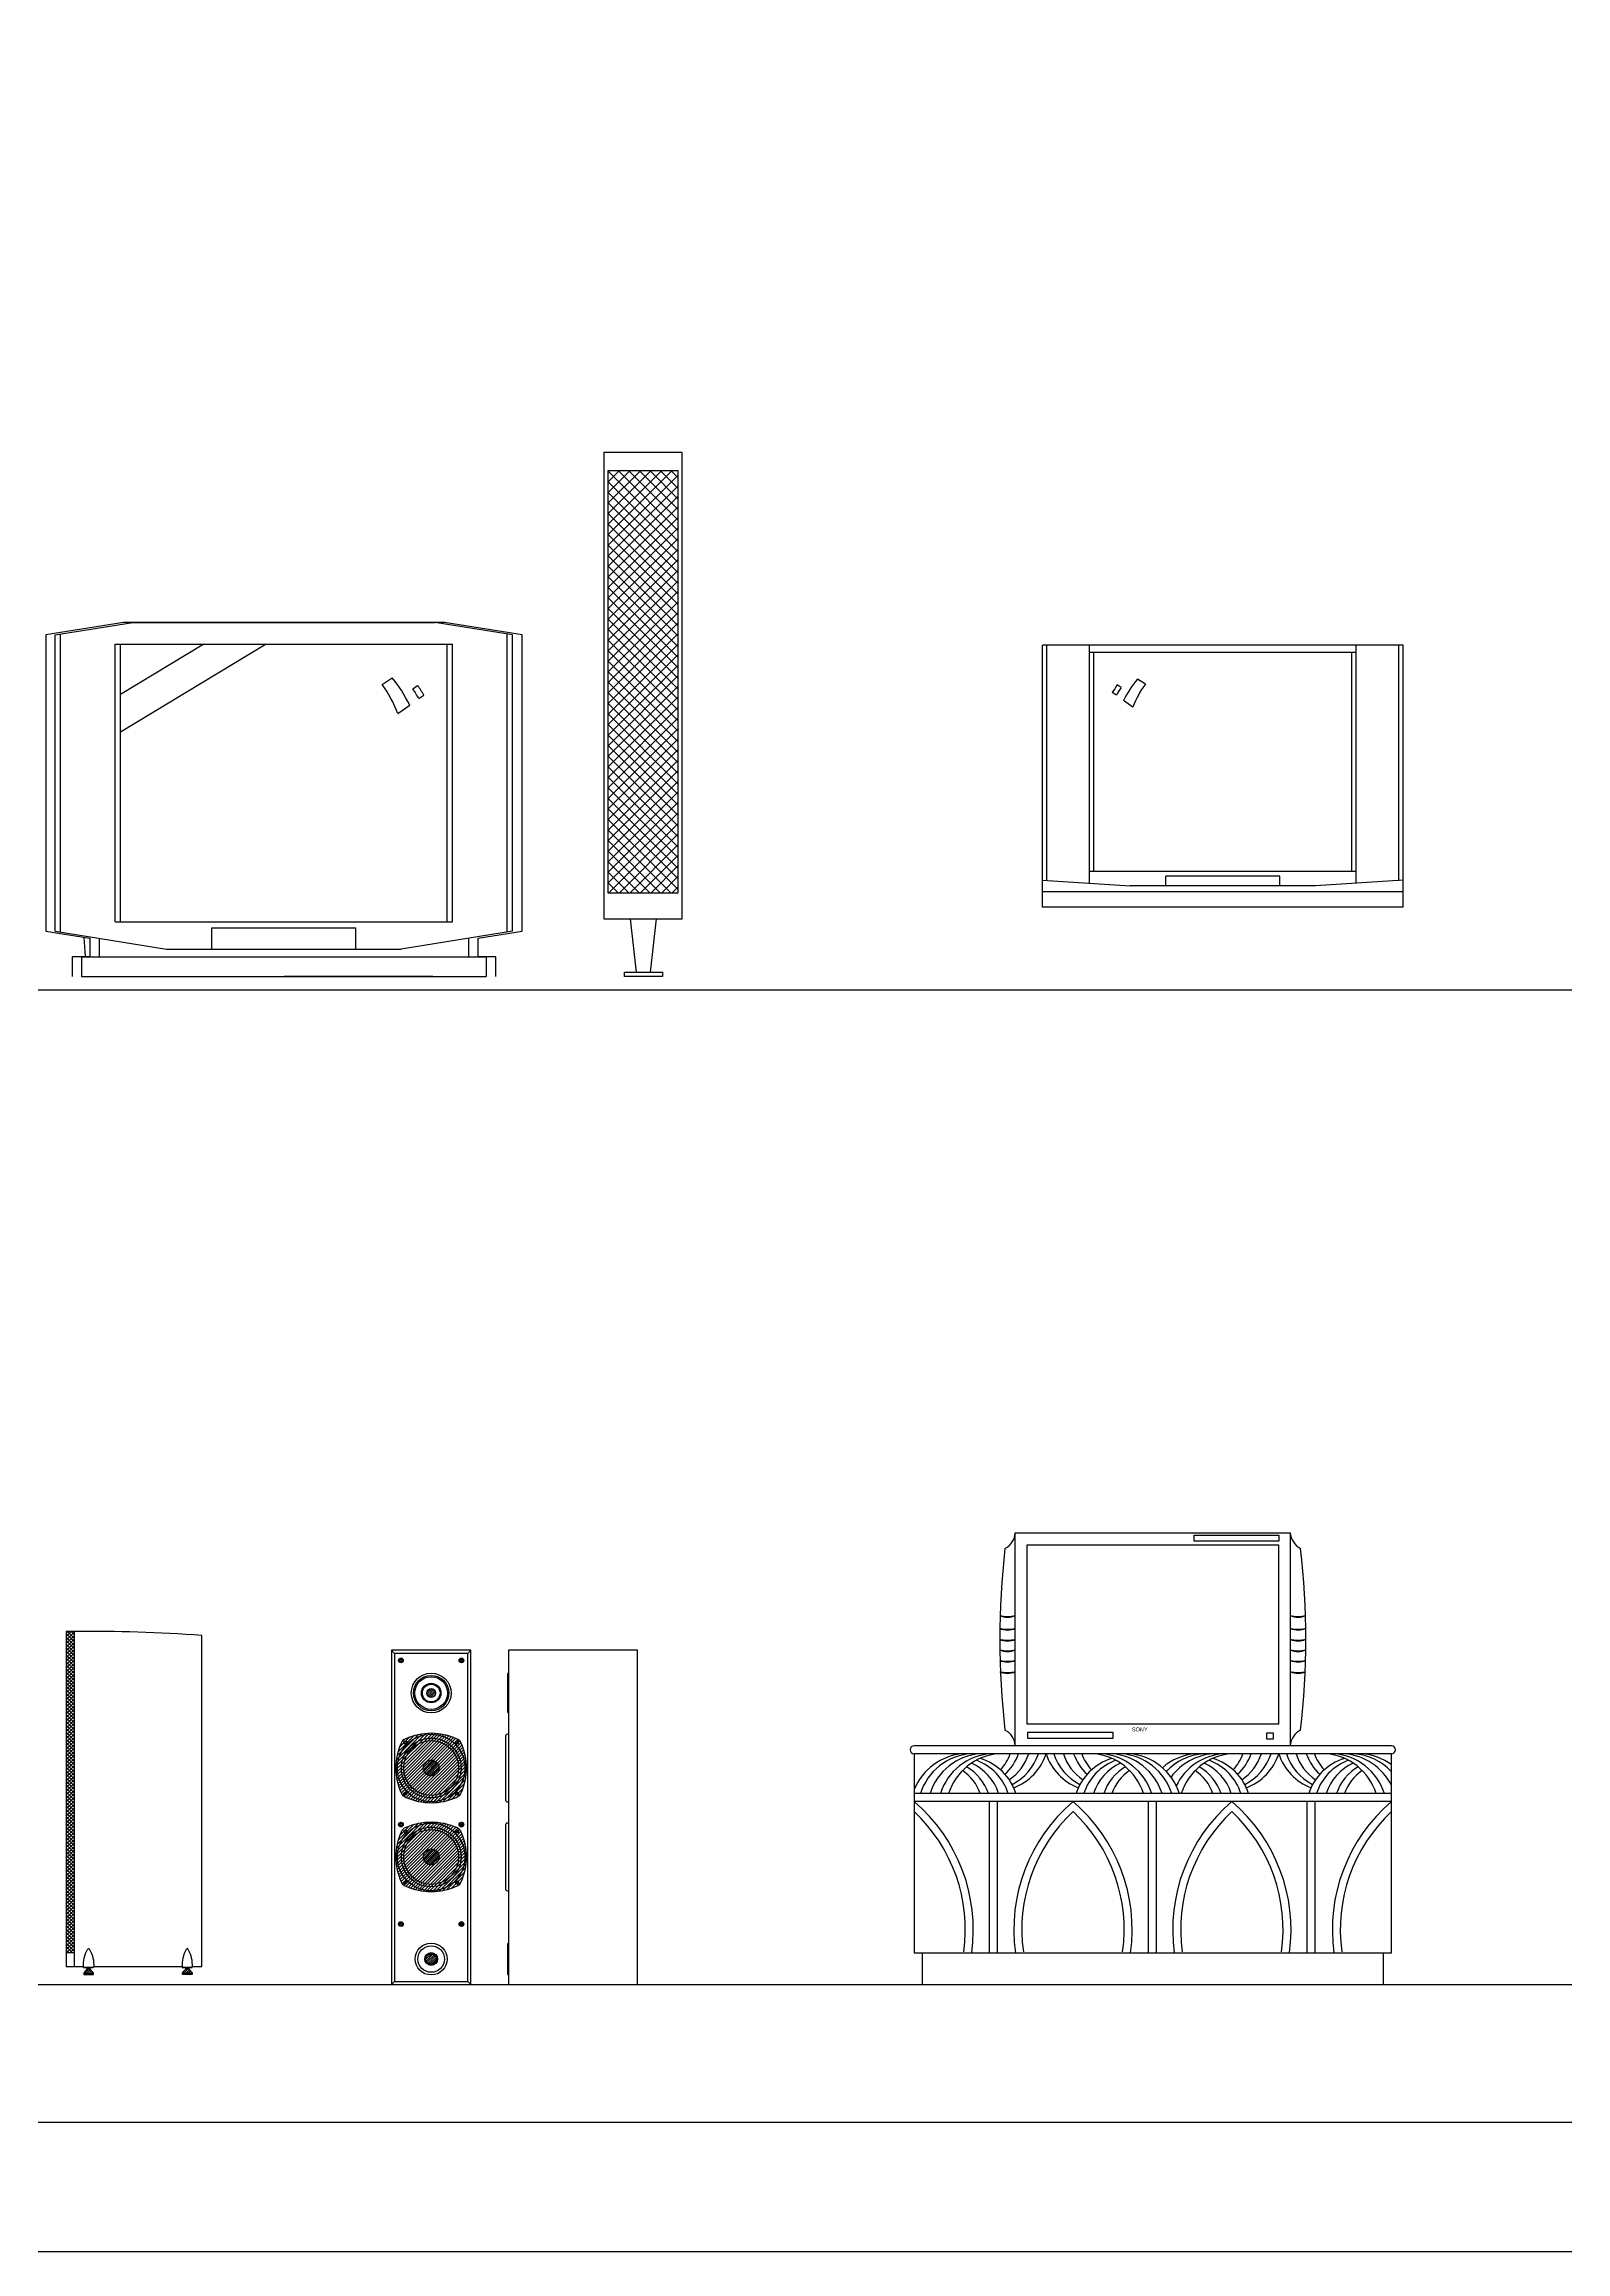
# Model space of a CAD drawing. Header units: inches. Extents: x 11.6 to 54.1, y 10.7 to 35.5.
# Drawn here: x 44.42 to 48.25, y 10.75 to 16.29 of the extents above; entities that cross this region are included whole.
import ezdxf

# ---------------------------------------------------------------- set-up
doc = ezdxf.new("R2010")
doc.units = ezdxf.units.IN
doc.header["$MEASUREMENT"] = 0
for name, color, linetype in [('02', 2, 'Continuous'), ('1', 1, 'Continuous'), ('4', 4, 'Continuous'), ('8', 8, 'Continuous'), ('kadrbm', 4, 'Continuous')]:
    doc.layers.add(name, color=color, linetype=linetype)
doc.styles.get("Standard").update_dxf_attribs({"font": 'arial.ttf'})
pattern_1 = [(44.99999999999999, (-11.9837822785037, 14.49264212015856), (-0.002651650429449553, 0.002651650429449554), [])]
pattern_2 = [(44.99999999999999, (-10.0303600164032, 14.46738227943439), (-0.00397747564417433, 0.00397747564417433), [])]
pattern_3 = [(44.99999999999999, (-10.0303600164032, 14.46738227943439), (-0.002651650429449553, 0.002651650429449554), [])]

# ---------------------------------------------------------------- blocks, each defined once
blk = doc.blocks.new('kadrbm')
at = {"layer": 'kadrbm', "color": 4}
blk.add_lwpolyline([(0, 0), (0, 24.79716181331605), (21, 24.79716181331605), (21, 0), (0, 0)], close=True, dxfattribs=at)
blk.add_lwpolyline([(20.66310160432477, 0.325668449208024), (20.66310160432477, 24.46026341759716), (0.3368983956752345, 24.46026341759716), (0.3368983956752345, 0.325668449208024), (20.66310160432477, 0.325668449208024)], dxfattribs=at)

msp = doc.modelspace()

# ---------------------------------------------------------------- hatches: boundary and pattern name
at = {"layer": '8'}
h = msp.add_hatch(dxfattribs=at)
h.set_pattern_fill('ANSI37,_O', color=256, scale=0.05)
h.set_pattern_definition([(44.99999999999999, (-11.9837822785037, 14.49264212015856), (-0.004419417382415922, 0.004419417382415923), []), (135, (-11.9837822785037, 14.49264212015856), (-0.004419417382415923, -0.004419417382415922), [])])
h.paths.add_polyline_path([(44.49928602563269, 12.30528660705619), (44.47928602561407, 12.30528660705619), (44.47928602561407, 11.49828660705549), (44.49928602563269, 11.49828660705549)])
h = msp.add_hatch(dxfattribs=at)
h.set_pattern_fill('ANSI31,_O', color=256, scale=0.03)
h.set_pattern_definition(pattern_3)
edge = h.paths.add_edge_path()
edge.add_arc((45.32102979520388, 12.23256811105836), 0.006, 0, 360)
h = msp.add_hatch(dxfattribs=at)
h.set_pattern_fill('ANSI31,_O', color=256, scale=0.03)
h.set_pattern_definition(pattern_3)
edge = h.paths.add_edge_path()
edge.add_arc((45.47310173882689, 12.23256811105836), 0.006, 0, 360)
h = msp.add_hatch(dxfattribs=at)
h.set_pattern_fill('ANSI31,_O', color=256, scale=0.03)
h.set_pattern_definition(pattern_3)
h.paths.add_polyline_path([(45.40817687810451, 12.15054844122511, 1.000000067001562), (45.38595465592626, 12.15054844122511, 1.000000067001562)])
h = msp.add_hatch(dxfattribs=at)
h.set_pattern_fill('ANSI31,_O', color=256, scale=0.04500000000000001)
h.set_pattern_definition(pattern_2)
edge = h.paths.add_edge_path()
edge.add_arc((45.46487336820822, 11.96195754970665), 0.1558077676234201, 156.0308647023392, 179.9162666806948, ccw=False)
edge.add_arc((45.34005678293882, 12.01919423463403), 0.01857132807474613, 109.04283286148501, 160.9571671383521, ccw=False)
edge.add_arc((45.39729346769226, 11.89437764950759), 0.1558077674221604, 90.08373328218471, 113.96913526054229, ccw=False)
edge.add_arc((45.3968380662803, 11.89437764923241), 0.1558077676972539, 66.03086476100731, 89.9162667393681, ccw=False)
edge.add_arc((45.45407475109194, 12.01919423463403), 0.01857132807478131, 19.04283286164332, 70.95716713857507, ccw=False)
edge.add_arc((45.32925816576434, 11.96195754998189), 0.155807767564802, 0.08373321812308632, 23.96913519648001, ccw=False)
edge.add_arc((45.32925816576434, 11.96241295110406), 0.1558077675648102, 336.03086480351993, 359.91626678187686, ccw=False)
edge.add_arc((45.45407475109194, 11.90517626645192), 0.01857132807474613, 289.04283286148495, 340.9571671383521, ccw=False)
edge.add_arc((45.3968380662803, 12.02999285185354), 0.1558077676972558, 270.0837332606319, 293.9691352389924, ccw=False)
edge.add_arc((45.39729346769226, 12.02999285157836), 0.1558077674221603, 246.03086473945768, 269.9162667178153, ccw=False)
edge.add_arc((45.34005678293882, 11.90517626645192), 0.01857132807478131, 199.0428328616432, 250.9571671385751, ccw=False)
edge.add_arc((45.46487336820822, 11.96241295137929), 0.155807767623427, 180.0837333193053, 203.9691352976609, ccw=False)
h = msp.add_hatch(dxfattribs=at)
h.set_pattern_fill('ANSI31,_O', color=256, scale=0.03)
h.set_pattern_definition(pattern_3)
edge = h.paths.add_edge_path()
edge.add_arc((45.33213215995166, 12.02647471323741), 0.004, 0, 360)
h = msp.add_hatch(dxfattribs=at)
h.set_pattern_fill('ANSI31,_O', color=256, scale=0.03)
h.set_pattern_definition(pattern_3)
edge = h.paths.add_edge_path()
edge.add_arc((45.46199937407911, 12.02647471323741), 0.004, 0, 360)
h = msp.add_hatch(dxfattribs=at)
h.set_pattern_fill('ANSI31,_O', color=256, scale=0.03)
h.set_pattern_definition(pattern_3)
edge = h.paths.add_edge_path()
edge.add_arc((45.39706576695718, 11.96218525054297), 0.02, 0, 360)
h = msp.add_hatch(dxfattribs=at)
h.set_pattern_fill('ANSI31,_O', color=256, scale=0.03)
h.set_pattern_definition(pattern_3)
edge = h.paths.add_edge_path()
edge.add_arc((45.33213215995166, 11.89789578784854), 0.004, 0, 360)
h = msp.add_hatch(dxfattribs=at)
h.set_pattern_fill('ANSI31,_O', color=256, scale=0.03)
h.set_pattern_definition(pattern_3)
edge = h.paths.add_edge_path()
edge.add_arc((45.46199937407911, 11.89789578784854), 0.004, 0, 360)
h = msp.add_hatch(dxfattribs=at)
h.set_pattern_fill('ANSI31,_O', color=256, scale=0.04500000000000001)
h.set_pattern_definition(pattern_2)
edge = h.paths.add_edge_path()
edge.add_arc((45.46487336820822, 11.73848450055937), 0.1558077676234201, 156.0308647023392, 179.9162666806948, ccw=False)
edge.add_arc((45.34005678293882, 11.79572118548674), 0.01857132807474613, 109.04283286148501, 160.9571671383521, ccw=False)
edge.add_arc((45.39729346769226, 11.6709046003603), 0.1558077674221604, 90.08373328218471, 113.96913526054229, ccw=False)
edge.add_arc((45.3968380662803, 11.67090460008512), 0.1558077676972539, 66.03086476100731, 89.9162667393681, ccw=False)
edge.add_arc((45.45407475109194, 11.79572118548674), 0.01857132807478131, 19.04283286164332, 70.95716713857507, ccw=False)
edge.add_arc((45.32925816576434, 11.7384845008346), 0.155807767564802, 0.08373321812308632, 23.96913519648001, ccw=False)
edge.add_arc((45.32925816573, 11.73893990194949), 0.155807767599133, 336.0308648062036, 359.91626678457095, ccw=False)
edge.add_arc((45.45407475110684, 11.68170321729735), 0.01857132806304213, 289.0428328253179, 340.95716710214145, ccw=False)
edge.add_arc((45.3968380662803, 11.80651980270625), 0.1558077676972558, 270.0837332606319, 293.9691352389924, ccw=False)
edge.add_arc((45.39729346769226, 11.80651980243107), 0.1558077674221603, 246.03086473945768, 269.9162667178153, ccw=False)
edge.add_arc((45.34005678292393, 11.68170321729735), 0.01857132806304433, 199.0428328978585, 250.957167174684, ccw=False)
edge.add_arc((45.46487336824256, 11.73893990222473), 0.1558077676577554, 180.0837333166112, 203.9691352949767, ccw=False)
h = msp.add_hatch(dxfattribs=at)
h.set_pattern_fill('ANSI31,_O', color=256, scale=0.03)
h.set_pattern_definition(pattern_3)
edge = h.paths.add_edge_path()
edge.add_arc((45.32102979520388, 11.81996991778448), 0.006, 0, 360)
h = msp.add_hatch(dxfattribs=at)
h.set_pattern_fill('ANSI31,_O', color=256, scale=0.03)
h.set_pattern_definition(pattern_3)
edge = h.paths.add_edge_path()
edge.add_arc((45.47310173882689, 11.81996991778448), 0.006, 0, 360)
h = msp.add_hatch(dxfattribs=at)
h.set_pattern_fill('ANSI31,_O', color=256, scale=0.03)
h.set_pattern_definition(pattern_3)
edge = h.paths.add_edge_path()
edge.add_arc((45.33213215995166, 11.80300166409012), 0.004, 0, 360)
h = msp.add_hatch(dxfattribs=at)
h.set_pattern_fill('ANSI31,_O', color=256, scale=0.03)
h.set_pattern_definition(pattern_3)
edge = h.paths.add_edge_path()
edge.add_arc((45.46199937407911, 11.80300166409012), 0.004, 0, 360)
h = msp.add_hatch(dxfattribs=at)
h.set_pattern_fill('ANSI31,_O', color=256, scale=0.03)
h.set_pattern_definition(pattern_3)
edge = h.paths.add_edge_path()
edge.add_arc((45.39706576695718, 11.73871220139569), 0.02, 0, 360)
h = msp.add_hatch(dxfattribs=at)
h.set_pattern_fill('ANSI31,_O', color=256, scale=0.03)
h.set_pattern_definition(pattern_3)
edge = h.paths.add_edge_path()
edge.add_arc((45.33213215995166, 11.67442273870125), 0.004, 0, 360)
h = msp.add_hatch(dxfattribs=at)
h.set_pattern_fill('ANSI31,_O', color=256, scale=0.03)
h.set_pattern_definition(pattern_3)
edge = h.paths.add_edge_path()
edge.add_arc((45.46199937407911, 11.67442273870125), 0.004, 0, 360)
h = msp.add_hatch(dxfattribs=at)
h.set_pattern_fill('ANSI31,_O', color=256, scale=0.03)
h.set_pattern_definition(pattern_3)
edge = h.paths.add_edge_path()
edge.add_arc((45.32102979520388, 11.5698975507608), 0.006, 0, 360)
h = msp.add_hatch(dxfattribs=at)
h.set_pattern_fill('ANSI31,_O', color=256, scale=0.03)
h.set_pattern_definition(pattern_3)
edge = h.paths.add_edge_path()
edge.add_arc((45.47310173882689, 11.5698975507608), 0.006, 0, 360)
h = msp.add_hatch(dxfattribs=at)
h.set_pattern_fill('ANSI31,_O', color=256, scale=0.03)
h.set_pattern_definition(pattern_3)
edge = h.paths.add_edge_path()
edge.add_arc((45.39706576695718, 11.48223090590051), 0.016, 0, 360)
h = msp.add_hatch(dxfattribs=at)
h.set_pattern_fill('ANSI31,_O', color=256, scale=0.03)
h.set_pattern_definition(pattern_1)
h.paths.add_polyline_path([(44.53972841134347, 11.45628660705421), (44.53972841134347, 11.46128660704431), (44.53172841131273, 11.46128660704431), (44.53172841131273, 11.45628660705421)])
h.paths.add_polyline_path([(44.53172841131273, 11.45628660705421, 0.1054989929085299), (44.523728411282, 11.44628660705945), (44.54772841125779, 11.44628660705945, 0.1054989929085299), (44.53972841134347, 11.45628660705421)])
h.paths.add_polyline_path([(44.54772841125779, 11.44328660704792), (44.54772841125779, 11.44628660705945), (44.523728411282, 11.44628660705945), (44.523728411282, 11.44328660704792)])
h = msp.add_hatch(dxfattribs=at)
h.set_pattern_fill('ANSI31,_O', color=256, scale=0.03)
h.set_pattern_definition(pattern_1)
h.paths.add_polyline_path([(44.78784363994892, 11.45628660705421), (44.78784363994892, 11.46128660704431), (44.77984363991819, 11.46128660704431), (44.77984363991819, 11.45628660705421)])
h.paths.add_polyline_path([(44.77984363991819, 11.45628660705421, 0.1054989929085299), (44.77184364000387, 11.44628660705945), (44.79584363997966, 11.44628660705945, 0.1054989929085299), (44.78784363994892, 11.45628660705421)])
h.paths.add_polyline_path([(44.79584363997966, 11.44328660704792), (44.79584363997966, 11.44628660705945), (44.77184364000387, 11.44628660705945), (44.77184364000387, 11.44328660704792)])

# ---------------------------------------------------------------- linework, layer by layer
at = {"layer": '02'}
for p, q in [((45.83138177007023, 15.26756633107158), (45.83138177007023, 14.09577733820203)), ((46.02815449911687, 15.26756633107158), (45.83138177007023, 15.26756633107158)), ((46.02815449911687, 14.09577733820203), (46.02815449911687, 15.26756633107158)), ((45.84138177007954, 15.22174415890782), (45.84138177007954, 14.16170279647355)), ((46.01815449922398, 15.22174415890782), (45.84138177007954, 15.22174415890782)), ((45.84138177007954, 15.21977150555773), (45.84335442340053, 15.22174415890782)), ((45.84138177007954, 15.0606724797895), (46.00245344916876, 15.22174415890782)), ((45.84138177007954, 15.08718898408421), (45.97593694481585, 15.22174415890782)), ((45.84138177007954, 15.11370548837891), (45.94942044057935, 15.22174415890782)), ((45.84138177007954, 15.14022199267362), (45.92290393634286, 15.22174415890782)), ((45.84138177007954, 15.16673849696832), (45.89638743198994, 15.22174415890782)), ((45.84138177007954, 15.19325500126303), (45.86987092763703, 15.22174415890782)), ((46.01815449922398, 15.04476028457299), (45.84138177007954, 15.22153301368832)), ((45.84138177007954, 15.0341559754948), (46.01815449922398, 15.21092870461013)), ((46.01815449922398, 15.07127678886769), (45.86768712916929, 15.22174415890782)), ((46.01815449922398, 15.0977932931624), (45.89420363340579, 15.22174415890782)), ((46.01815449922398, 15.1243097974571), (45.9207201377587, 15.22174415890782)), ((46.01815449922398, 15.15082630175181), (45.9472366419952, 15.22174415890782)), ((46.01815449922398, 15.17734280604651), (45.97375314634811, 15.22174415890782)), ((46.01815449922398, 15.20385931034122), (46.00026965058461, 15.22174415890782)), ((46.01815449922398, 14.16170279647355), (46.01815449922398, 15.22174415890782)), ((46.01815449922398, 15.01824378027828), (45.84138177007954, 15.19501650940816)), ((45.84138177007954, 15.00763947120009), (46.01815449922398, 15.18441220031542)), ((46.01815449922398, 14.99172727598358), (45.84138177007954, 15.16850000511346)), ((45.84138177007954, 14.98112296690539), (46.01815449922398, 15.15789569602072)), ((46.01815449922398, 14.96521077168887), (45.84138177007954, 15.14198350081875)), ((45.84138177007954, 14.95460646261068), (46.01815449922398, 15.13137919174056)), ((46.01815449922398, 14.93869426739417), (45.84138177007954, 15.11546699652405)), ((45.84138177007954, 14.92808995831598), (46.01815449922398, 15.10486268744586)), ((46.01815449922398, 14.91217776309946), (45.84138177007954, 15.08895049222934)), ((45.84138177007954, 14.90157345402127), (46.01815449922398, 15.07834618315115)), ((46.01815449922398, 14.88566125880476), (45.84138177007954, 15.06243398793464)), ((45.84138177007954, 14.87505694972657), (46.01815449922398, 15.05182967885645)), ((46.01815449922398, 14.85914475451006), (45.84138177007954, 15.03591748363993)), ((45.84138177007954, 14.84854044543187), (46.01815449922398, 15.02531317456175)), ((46.01815449922398, 14.83262825021535), (45.84138177007954, 15.00940097934523)), ((45.84138177007954, 14.82202394113716), (46.01815449922398, 14.99879667026704)), ((46.01815449922398, 14.80611174592065), (45.84138177007954, 14.98288447505053)), ((45.84138177007954, 14.79550743684246), (46.01815449922398, 14.97228016597234)), ((46.01815449922398, 14.77959524162594), (45.84138177007954, 14.95636797075582)), ((45.84138177007954, 14.76899093254775), (46.01815449922398, 14.94576366167763)), ((46.01815449922398, 14.75307873733124), (45.84138177007954, 14.92985146646112)), ((45.84138177007954, 14.74247442825305), (46.01815449922398, 14.91924715738293)), ((46.01815449922398, 14.72656223303653), (45.84138177007954, 14.90333496216641)), ((45.84138177007954, 14.71595792395834), (46.01815449922398, 14.89273065308822)), ((46.01815449922398, 14.70004572874183), (45.84138177007954, 14.87681845787171)), ((44.62335297778301, 14.84109430350378), (44.4282941986905, 14.80966816687447)), ((44.45186647957708, 14.80966816687447), (44.64692525866959, 14.84109430350378)), ((45.43073941952135, 14.84109430350378), (44.62335297778301, 14.84109430350378)), ((44.64692525866959, 14.84109430350378), (45.40641154056467, 14.84109430350378)), ((45.60147031965717, 14.80966816687447), (45.40641154056467, 14.84109430350378)), ((45.62579819873027, 14.80966816687447), (45.43073941952135, 14.84109430350378)), ((45.84138177007954, 14.68944141966364), (46.01815449922398, 14.86621414879352)), ((46.01815449922398, 14.67352922446167), (45.84138177007954, 14.850301953577)), ((45.84138177007954, 14.66292491536893), (46.01815449922398, 14.83969764449881)), ((46.01815449922398, 14.64701272016697), (45.84138177007954, 14.8237854492823)), ((45.84138177007954, 14.63640841107423), (46.01815449922398, 14.81318114020411)), ((44.4282941986905, 14.80966816687447), (44.4282941986905, 14.06506060014959)), ((44.45186647957708, 14.06506060014959), (44.45186647957708, 14.80966816687447)), ((44.46555223966535, 14.06285567214087), (44.46555223966535, 14.8118730948832)), ((44.60240983961668, 14.78635126351452), (45.45092695961758, 14.78635126351452)), ((44.60240983961668, 14.08837750350955), (44.60240983961668, 14.78635126351452)), ((44.98225792461127, 14.78635126351452), (44.61609559958853, 14.5649701569842)), ((44.8252455167105, 14.78635126351452), (44.61609559958853, 14.65989958641018)), ((44.61609559958853, 14.08837750350955), (44.61609559958853, 14.78635126351452)), ((45.43724119964573, 14.08837750350955), (45.43724119964573, 14.78635126351452)), ((45.45092695961758, 14.08837750350955), (45.45092695961758, 14.78635126351452)), ((45.58778455956891, 14.06285567214087), (45.58778455956891, 14.8118730948832)), ((45.60147031965717, 14.06506060014959), (45.60147031965717, 14.80966816687447)), ((45.62579819873027, 14.06506060014959), (45.62579819873027, 14.80966816687447)), ((46.01815449922398, 14.62049621587227), (45.84138177007954, 14.79726894498759)), ((45.84138177007954, 14.60989190679408), (46.01815449922398, 14.7866646359094)), ((46.01815449922398, 14.59397971157756), (45.84138177007954, 14.77075244069289)), ((45.84138177007954, 14.58337540249937), (46.01815449922398, 14.7601481316147)), ((47.84085498585883, 14.78354936924603), (46.93365498584281, 14.78354936924603)), ((46.93365498584281, 14.12531756479308), (46.93365498584281, 14.78354936924603)), ((46.94445498577371, 14.19129313291938), (46.94445498577371, 14.78354936924603)), ((47.05245498578116, 14.18565901950075), (47.05245498578116, 14.78354936924603)), ((47.72205498580407, 14.76560027605461), (47.05245498578116, 14.76560027605461)), ((47.06325498582847, 14.21480027605736), (47.06325498582847, 14.76560027605461)), ((47.71125498575676, 14.21480027605736), (47.71125498575676, 14.76560027605461)), ((47.72205498580407, 14.18565901950075), (47.72205498580407, 14.78354936924603)), ((47.83005498581152, 14.19129313291938), (47.83005498581152, 14.78354936924603)), ((47.84085498585883, 14.12531756479308), (47.84085498585883, 14.78354936924603)), ((45.27346800394408, 14.68514738890241), (45.29871025889698, 14.70155485463926)), ((46.01815449922398, 14.56746320728286), (45.84138177007954, 14.74423593639818)), ((45.84138177007954, 14.55685889820467), (46.01815449922398, 14.73363162731999)), ((46.01815449922398, 14.54094670298815), (45.84138177007954, 14.71771943210348)), ((45.84138177007954, 14.53034239390996), (46.01815449922398, 14.70711512302529)), ((45.35087945974484, 14.67439609337322), (45.36276777599524, 14.68281698405059)), ((45.36589192923676, 14.6497061677133), (45.3788913362525, 14.65818404190082)), ((46.01815449922398, 14.51443019869345), (45.84138177007954, 14.69120292780877)), ((45.84138177007954, 14.50382588961526), (46.01815449922398, 14.68059861873058)), ((46.01815449922398, 14.48791369439874), (45.84138177007954, 14.66468642351407)), ((45.84138177007954, 14.47730938532055), (46.01815449922398, 14.65408211443588)), ((47.11955964994669, 14.65776797192535), (47.10930127951834, 14.66445821355461)), ((47.13140661128383, 14.67725181478323), (47.12202504857961, 14.68389708836054)), ((47.19249519704427, 14.68573610734035), (47.17257548832387, 14.69868391805227)), ((45.31320310673728, 14.61241058674074), (45.3430110297497, 14.6326373916441)), ((46.01815449922398, 14.46139719010404), (45.84138177007954, 14.63816991921937)), ((45.84138177007954, 14.45079288102585), (46.01815449922398, 14.62756561014118)), ((46.01815449922398, 14.43488068580933), (45.84138177007954, 14.61165341492466)), ((45.84138177007954, 14.42427637673114), (46.01815449922398, 14.60104910584647)), ((47.16113858179707, 14.62833648441898), (47.13761591537442, 14.64429829385205)), ((46.01815449922398, 14.40836418151463), (45.84138177007954, 14.58513691062996)), ((45.84138177007954, 14.39775987243644), (46.01815449922398, 14.57453260155177)), ((46.01815449922398, 14.38184767721992), (45.84138177007954, 14.55862040633525)), ((45.84138177007954, 14.37124336814173), (46.01815449922398, 14.54801609725706)), ((46.01815449922398, 14.35533117292522), (45.84138177007954, 14.53210390204055)), ((45.84138177007954, 14.34472686384703), (46.01815449922398, 14.52149959296236)), ((46.01815449922398, 14.32881466863051), (45.84138177007954, 14.50558739774584)), ((45.84138177007954, 14.31821035955232), (46.01815449922398, 14.49498308866765)), ((46.01815449922398, 14.30229816433581), (45.84138177007954, 14.47907089345114)), ((45.84138177007954, 14.29169385525762), (46.01815449922398, 14.46846658437295)), ((46.01815449922398, 14.2757816600411), (45.84138177007954, 14.45255438915643)), ((45.84138177007954, 14.26517735096292), (46.01815449922398, 14.44195008007824)), ((46.01815449922398, 14.2492651557464), (45.84138177007954, 14.42603788486173)), ((45.84138177007954, 14.23866084666821), (46.01815449922398, 14.41543357578354)), ((46.01815449922398, 14.2227486514517), (45.84138177007954, 14.39952138056702)), ((45.84138177007954, 14.21214434237351), (46.01815449922398, 14.38891707148883)), ((46.01815449922398, 14.19623214715699), (45.84138177007954, 14.37300487627232)), ((45.84138177007954, 14.1856278380788), (46.01815449922398, 14.36240056719413)), ((46.01815449922398, 14.16971564286229), (45.84138177007954, 14.34648837197761)), ((45.99965084133256, 14.16170279647355), (45.84138177007954, 14.31997186768291)), ((45.843973232769, 14.16170279647355), (46.01815449922398, 14.33588406289942)), ((45.97313433697965, 14.16170279647355), (45.84138177007954, 14.2934553633882)), ((45.94661783262674, 14.16170279647355), (45.84138177007954, 14.2669388590935)), ((45.87048973700549, 14.16170279647355), (46.01815449922398, 14.30936755860472)), ((45.8970062413584, 14.16170279647355), (46.01815449922398, 14.28285105431002)), ((45.92010132839024, 14.16170279647355), (45.84138177007954, 14.2404223547988)), ((45.89358482415374, 14.16170279647355), (45.84138177007954, 14.21390585050409)), ((45.9235227455949, 14.16170279647355), (46.01815449922398, 14.25633455001531)), ((45.95003924994781, 14.16170279647355), (46.01815449922398, 14.22981804572061)), ((45.97655575418431, 14.16170279647355), (46.01815449922398, 14.2033015414259)), ((47.72205498580407, 14.21480027605736), (47.05245498578116, 14.21480027605736)), ((47.5302887835871, 14.20292027606644), (47.24422118799813, 14.20292027606644)), ((47.24422118799813, 14.17823756479498), (47.24422118799813, 14.20292027606644)), ((47.5302887835871, 14.17823756479498), (47.5302887835871, 14.20292027606644)), ((45.86706831980083, 14.16170279647355), (45.84138177007954, 14.18738934620939)), ((45.84138177007954, 14.16170279647355), (46.01815449922398, 14.16170279647355)), ((46.00307225853722, 14.16170279647355), (46.01815449922398, 14.1767850371312)), ((46.93365498584281, 14.19303313292636), (47.15461842935584, 14.1793175647968)), ((47.84085498585883, 14.16419756480042), (46.93365498584281, 14.16419756480042)), ((47.61989154222939, 14.1793175647968), (47.15461842935584, 14.1793175647968)), ((47.84085498585883, 14.19303313292636), (47.61989154222939, 14.1793175647968)), ((45.83138177007023, 14.09577733820203), (46.02815449911687, 14.09577733820203)), ((45.8969453911861, 14.09577733820203), (45.91223449770879, 13.96188692183074)), ((45.962590878001, 14.09577733820203), (45.94730177147832, 13.96188692183074)), ((47.84085498585883, 14.12531756479308), (46.93365498584281, 14.12531756479308)), ((47.83894711568538, 14.12531756479308), (46.93387828498199, 14.12531756479308)), ((44.4282941986905, 14.06506060014959), (44.5385484581213, 14.04729741390344)), ((44.45186647957708, 14.06506060014959), (44.73187135531153, 14.01994870350478)), ((44.52835471996624, 14.00195575980484), (44.52467505364731, 14.04953257350149)), ((44.5385484581213, 14.04729741390344), (44.5385484581213, 14.00078863950927)), ((44.56212073900789, 14.04729741390344), (44.56212073900789, 14.00078863950927)), ((44.60240983961668, 14.08837750350955), (45.45092695961758, 14.08837750350955)), ((44.84541597099561, 14.01858012751342), (44.84541597099561, 14.07332316750268)), ((44.84541597099561, 14.07332316750268), (45.20792082823865, 14.07332316750268)), ((45.20792082823865, 14.01858012751342), (45.20792082823865, 14.07332316750268)), ((45.60147031965717, 14.06506060014959), (45.32146544392273, 14.01994870350478)), ((45.49121606022637, 14.04729741390344), (45.49121606022637, 14.00078863950927)), ((45.51554393929947, 14.04729741390344), (45.62579819873027, 14.06506060014959)), ((45.51554393929947, 14.00078863950927), (45.51554393929947, 14.04729741390344)), ((44.4947540260484, 14.00078863950927), (44.4947540260484, 13.95151990351457)), ((44.5385484581213, 14.00078863950927), (44.4947540260484, 14.00078863950927)), ((44.51832630693499, 14.00078863950927), (44.51832630693499, 13.95151990351457)), ((44.51832630693499, 14.00078863950927), (45.53501049218286, 14.00078863950927)), ((44.73187135531153, 14.01994870350478), (45.32146544392273, 14.01994870350478)), ((45.55933837125595, 14.00078863950927), (45.51554393929947, 14.00078863950927)), ((45.53501049218286, 14.00078863950927), (45.53501049218286, 13.95151990351457)), ((45.55933837125595, 13.95151990351457), (45.55933837125595, 14.00078863950927)), ((44.51832630693499, 13.95151990351457), (45.53501049218286, 13.95151990351457)), ((44.51832630693499, 13.95151990351457), (45.53501049218286, 13.95151990351457)), ((45.02774642930418, 13.95151990351457), (45.40149799220782, 13.95151990351457)), ((45.40149799220782, 13.95151990351457), (45.02774642930418, 13.95151990351457)), ((45.88268020829238, 13.96188692183074), (45.97846292994037, 13.96188692183074)), ((45.88268020829238, 13.95151990351457), (45.88268020829238, 13.96188692183074)), ((45.97846292994037, 13.95151990351457), (45.88268020829238, 13.95151990351457)), ((45.97846292994037, 13.96188692183074), (45.97846292994037, 13.95151990351457)), ((44.47928602561407, 12.30528660705619), (44.47928602561407, 11.463286607052)), ((44.49928602563269, 12.30528660705619), (44.47928602561407, 12.30528660705619)), ((44.49928602563269, 12.30528660705619), (44.49928602563269, 11.463286607052)), ((44.82028602562897, 11.463286607052), (44.82028602562897, 12.29528660704688)), ((45.30506576701119, 12.25002676633318), (45.29706576698046, 12.25802676633481)), ((45.48906576701958, 12.25002676633318), (45.49706576705031, 12.25802676633481)), ((47.81120483183096, 12.01802676632923), (46.61120483183102, 12.01802676632923)), ((47.81120483183096, 11.99802676632925), (46.61120483183102, 11.99802676632925)), ((46.61120483183102, 11.99802676632925), (46.61120483183102, 11.49802676632925)), ((47.81120483183096, 11.49802676632925), (47.81120483183096, 11.99802676632925)), ((47.81120483183096, 11.89802676632922), (46.61120483183102, 11.89802676632922)), ((47.81120483183096, 11.87802676632924), (46.61120483183102, 11.87802676632924)), ((44.47928602561407, 11.49828660705549), (44.49928602563269, 11.49828660705549)), ((46.61120483183102, 11.49802676632925), (47.81120483183096, 11.49802676632925)), ((46.63120483183101, 11.49802676632925), (46.63120483183101, 11.41802676632932)), ((47.79120483183097, 11.41802676632932), (47.79120483183097, 11.49802676632925)), ((44.47928602561407, 11.463286607052), (44.52305873889528, 11.463286607052)), ((44.52322841131646, 11.46128660704431), (44.54572841127921, 11.46128660704431)), ((44.523728411282, 11.44628660705945), (44.54772841125779, 11.44628660705945)), ((44.53172841131273, 11.45628660705421), (44.53972841134347, 11.45628660705421)), ((44.54839808376092, 11.463286607052), (44.77117396750074, 11.463286607052)), ((44.79584363997966, 11.44628660705945), (44.77184364000387, 11.44628660705945)), ((44.7963436399452, 11.46128660704431), (44.77384363998245, 11.46128660704431)), ((44.78784363994892, 11.45628660705421), (44.77984363991819, 11.45628660705421)), ((44.79651331248279, 11.463286607052), (44.82028602562897, 11.463286607052)), ((45.30506576701119, 11.42602676633993), (45.29706576698046, 11.4180267663383)), ((45.48906576701958, 11.42602676633993), (45.49706576705031, 11.4180267663383)), ((46.63120483183101, 11.41802676632932), (47.79120483183097, 11.41802676632932))]:
    msp.add_line(p, q, dxfattribs=at)
for points in [[(46.86551135805322, 12.5533023178894), (47.55689830560876, 12.5533023178894), (47.55689830560876, 12.01802676632934), (46.86551135805322, 12.01802676632934)], [(46.89551135805319, 12.52330231788943), (47.52689830560879, 12.52330231788943), (47.52689830560879, 12.07219798597436), (46.89551135805319, 12.07219798597436)], [(45.29706576698046, 11.4180267663383), (45.49706576705031, 11.4180267663383), (45.49706576705031, 12.25802676633481), (45.29706576698046, 12.25802676633481)], [(45.30506576701119, 11.42602676633993), (45.48906576701958, 11.42602676633993), (45.48906576701958, 12.25002676633318), (45.30506576701119, 12.25002676633318)], [(45.59169674675032, 11.4180267663383), (45.91569674665626, 11.4180267663383), (45.91569674665626, 12.25802676633481), (45.59169674675032, 12.25802676633481)]]:
    msp.add_lwpolyline(points, close=True, dxfattribs=at)
for points in [[(45.59169674675032, 12.20054844121347, 0.414213562373095), (45.58869674672425, 12.1975484412165), (45.58869674672425, 12.10354844121917, 0.4142135623731018), (45.59169674675032, 12.1005484412222)], [(45.59169674675032, 12.04718525053482), (45.58869674672425, 12.04718525053482, 0.414213562373095), (45.58369674671959, 12.04218525054472), (45.58369674671959, 11.88218525054123, 0.414213562373095), (45.58869674672425, 11.87718525055112), (45.59169674675032, 11.87718525055112)], [(45.59169674675032, 11.82371220138754), (45.58869674672425, 11.82371220138754, 0.414213562373095), (45.58369674671959, 11.81871220139743), (45.58369674671959, 11.65871220139394, 0.414213562373095), (45.58869674672425, 11.65371220138928), (45.59169674675032, 11.65371220138928)], [(45.59169674675032, 11.52223090590866, 0.414213562373095), (45.58869674672425, 11.51923090589713), (45.58869674672425, 11.44523090590388, 0.4142135623731018), (45.59169674675032, 11.44223090590691)], [(44.53172841131273, 11.46128660704431), (44.53172841131273, 11.45628660705421, 0.1054989929085299), (44.523728411282, 11.44628660705945), (44.523728411282, 11.44328660704792), (44.54772841125779, 11.44328660704792), (44.54772841125779, 11.44628660705945, 0.1054989929085299), (44.53972841134347, 11.45628660705421), (44.53972841134347, 11.46128660704431)], [(44.78784363994892, 11.46128660704431), (44.78784363994892, 11.45628660705421, -0.1054989929085299), (44.79584363997966, 11.44628660705945), (44.79584363997966, 11.44328660704792), (44.77184364000387, 11.44328660704792), (44.77184364000387, 11.44628660705945, -0.1054989929085299), (44.77984363991819, 11.45628660705421), (44.77984363991819, 11.46128660704431)]]:
    msp.add_lwpolyline(points, format="xyb", dxfattribs=at)
for points in [[(45.30906576696835, 11.96218525054297, -0.1045987098313567), (45.32250177218631, 12.02525359301086, -0.2304745149435955), (45.33399742456205, 12.0367492453866, -0.1045987098313566), (45.39706576695718, 12.05018525054635, -0.1045987098313566), (45.46013410946872, 12.0367492453866, -0.2304745149435955), (45.47162976184446, 12.02525359301086, -0.1045987098313567), (45.485065766946, 11.96218525054297, -0.1045987098313567), (45.47162976184446, 11.89911690807509, -0.2304745149435955), (45.46013410946872, 11.88762125569934, -0.1045987098313566), (45.39706576695718, 11.8741852505396, -0.1045987098313566), (45.33399742456205, 11.88762125569934, -0.2304745149435955), (45.32250177218631, 11.89911690807509, -0.1045987098313567)], [(45.30906576696835, 11.73871220139569, -0.1045987098313567), (45.32250177218631, 11.80178054386357, -0.2304745149435955), (45.33399742456205, 11.81327619623931, -0.1045987098313566), (45.39706576695718, 11.82671220139906, -0.1045987098313566), (45.46013410946872, 11.81327619623931, -0.2304745149435955), (45.47162976184446, 11.80178054386357, -0.1045987098313567), (45.485065766946, 11.73871220139569, -0.1045987098313567), (45.47162976184446, 11.67564385891325, -0.2304745149435955), (45.46013410946872, 11.66414820655206, -0.1045987098313566), (45.39706576695718, 11.65071220139231, -0.1045987098313566), (45.33399742456205, 11.66414820655206, -0.2304745149435955), (45.32250177218631, 11.67564385891325, -0.1045987098313567)], [(44.52322841131646, 11.46128660704431, -0.1608363271342026), (44.53335699973214, 11.50643120555338, -0.2005439618065434), (44.53572841126989, 11.50828660705025, -0.2005439618065434), (44.53809982292406, 11.50643120555338, -0.1608363271342026), (44.54822841133974, 11.46128660704431)], [(44.7963436399452, 11.46128660704431, 0.1608363271342026), (44.78621505152952, 11.50643120555338, 0.2005439618065434), (44.78384363999177, 11.50828660705025, 0.2005439618065434), (44.7814722283376, 11.50643120555338, 0.1608363271342026), (44.77134363992192, 11.46128660704431)]]:
    msp.add_lwpolyline(points, format="xyb", close=True, dxfattribs=at)
for centre, radius in [((45.32102979520388, 12.23256811105836), 0.006), ((45.32102979520388, 12.23256811105836), 0.003), ((45.47310173882689, 12.23256811105836), 0.006), ((45.47310173882689, 12.23256811105836), 0.003), ((45.39706576695718, 12.15054844122511), 0.05), ((45.39706576695718, 12.15054844122511), 0.04444444444444445), ((45.39706576695718, 12.15054844122511), 0.04111111111111112), ((45.39706576695718, 12.15054844122511), 0.02444444444444445), ((45.39706576695718, 12.15054844122511), 0.02222222222222222), ((45.39706576695718, 12.15054844122511), 0.01111111111111111), ((45.39706576695718, 11.96218525054297), 0.085), ((45.39706576695718, 11.96218525054297), 0.07500000000000001), ((45.39706576695718, 11.96218525054297), 0.069), ((45.33213215995166, 12.02647471323741), 0.004), ((45.46199937407911, 12.02647471323741), 0.004), ((45.39706576695718, 11.96218525054297), 0.02), ((45.33213215995166, 11.89789578784854), 0.004), ((45.46199937407911, 11.89789578784854), 0.004), ((45.39706576695718, 11.73871220139569), 0.085), ((45.32102979520388, 11.81996991778448), 0.006), ((45.32102979520388, 11.81996991778448), 0.003), ((45.47310173882689, 11.81996991778448), 0.006), ((45.47310173882689, 11.81996991778448), 0.003), ((45.39706576695718, 11.73871220139569), 0.07500000000000001), ((45.39706576695718, 11.73871220139569), 0.069), ((45.33213215995166, 11.80300166409012), 0.004), ((45.46199937407911, 11.80300166409012), 0.004), ((45.39706576695718, 11.73871220139569), 0.02), ((45.33213215995166, 11.67442273870125), 0.004), ((45.46199937407911, 11.67442273870125), 0.004), ((45.32102979520388, 11.5698975507608), 0.006), ((45.32102979520388, 11.5698975507608), 0.003), ((45.47310173882689, 11.5698975507608), 0.006), ((45.47310173882689, 11.5698975507608), 0.003), ((45.39706576695718, 11.48223090590051), 0.04000000000000001), ((45.39706576695718, 11.48223090590051), 0.03333333333333334), ((45.39706576695718, 11.48223090590051), 0.016), ((45.39706576695718, 11.48223090590051), 0.01333333333333333)]:
    msp.add_circle(centre, radius, dxfattribs=at)
for centre, radius, start, end in [((45.06999487777758, 14.5058373311245), 0.3010250397258338, 24.91211683576775, 40.55443889666487), ((45.03167474978655, 14.5058373311245), 0.3010250397258338, 20.73428400453888, 36.56004784487713), ((45.10147212584089, 14.5058373311245), 0.3010250397258338, 28.55028132968186, 34.05229177407343), ((45.11926361381594, 14.5058373311245), 0.3010250397258338, 30.4039445108036, 36.00978178906326), ((47.31418426752608, 14.54423511477086), 0.2375513255412199, 143.9902182109368, 149.5960554891936), ((47.3282242675643, 14.54423511477086), 0.2375513255412199, 145.9477082259266, 151.4497186703182), ((47.35306426753342, 14.54423511477086), 0.2375513255412199, 139.4455611033351, 155.0878831642323), ((47.38330426752619, 14.54423511477086), 0.2375513255412199, 143.4399521551229, 159.2657159954611), ((44.53735058986168, 8.37010911721751), 3.935361582824868, 85.87712476529018, 90.55419885175634), ((46.61120483183102, 12.00802676632924), 0.01, 90, 270), ((47.81120483183096, 12.00802676632924), 0.01, 270, 90)]:
    msp.add_arc(centre, radius, start, end, dxfattribs=at)
at = {"layer": '1'}
for p, q in [((33.43569185327325, 13.9180267663383), (53.76189506192278, 13.9180267663383)), ((33.43569185327325, 11.4180267663383), (53.76189506192278, 11.4180267663383))]:
    msp.add_line(p, q, dxfattribs=at)
at = {"layer": '4'}
for p, q in [((46.80089402185703, 11.49802676632925), (46.80089402185703, 11.87802676632924)), ((46.82089402185701, 11.49802676632925), (46.82089402185701, 11.87802676632924)), ((47.20027240190901, 11.49802676632936), (47.20027240190901, 11.87802676632936)), ((47.22027240190899, 11.49802676632936), (47.22027240190899, 11.87802676632936)), ((47.59965078196111, 11.49802676632936), (47.59965078196111, 11.87802676632936)), ((47.61965078196109, 11.49802676632936), (47.61965078196109, 11.87802676632936))]:
    msp.add_line(p, q, dxfattribs=at)
for points in [[(47.31522019173834, 12.54756924278462), (47.52836833414377, 12.54756924278462), (47.52836833414377, 12.53235533041465), (47.31522019173834, 12.53235533041465)], [(46.89733428290784, 12.05196191474494), (47.11048242531327, 12.05196191474494), (47.11048242531327, 12.03674800237496), (46.89733428290784, 12.03674800237496)], [(47.49815010284143, 12.05096048615309), (47.51413850515231, 12.05096048615309), (47.51413850515231, 12.0349834989143), (47.49815010284143, 12.0349834989143)]]:
    msp.add_lwpolyline(points, close=True, dxfattribs=at)
for centre, radius, start, end in [((46.81786315477253, 12.55641761131147), 0.04774993538198286, 296.9304078559086, 356.2592612366677), ((47.60454650888945, 12.55641761131147), 0.04774993538198286, 183.7407387633322, 243.0695921440914), ((48.83657902901503, 12.28566454210937), 2.010082923388018, 173.4818277521221, 186.5181722478746), ((45.58583063464695, 12.28566454210937), 2.010082923388018, 353.4818277521221, 6.518172247877914), ((46.84600373184011, 12.38595301602521), 0.0450232523049542, 244.3241705377666, 295.6758294622334), ((46.84600373184011, 12.42372608881504), 0.08074269881737377, 256.0188680166996, 283.9811319833003), ((47.57640593182187, 12.42372608881504), 0.08074269881737377, 256.0188680166996, 283.9811319833003), ((47.57640593182187, 12.38595301602521), 0.0450232523049542, 244.3241705377666, 295.6758294622334), ((46.84600373184011, 12.35386335997674), 0.0450232523049542, 244.3241705377666, 295.6758294622334), ((46.84600373184011, 12.39163643276657), 0.08074269881737377, 256.0188680166996, 283.9811319833003), ((46.84600373184011, 12.36401526598507), 0.08074269881737377, 256.0188680166996, 283.9811319833003), ((46.84600373184011, 12.32624219319513), 0.0450232523049542, 244.3241705377666, 295.6758294622334), ((47.57640593182187, 12.39163643276657), 0.08074269881737377, 256.0188680166996, 283.9811319833003), ((47.57640593182187, 12.35386335997674), 0.0450232523049542, 244.3241705377666, 295.6758294622334), ((47.57640593182187, 12.32624219319513), 0.0450232523049542, 244.3241705377666, 295.6758294622334), ((47.57640593182187, 12.36401526598507), 0.08074269881737377, 256.0188680166996, 283.9811319833003), ((46.84600373184011, 12.29983937404114), 0.0450232523049542, 244.3241705377666, 295.6758294622334), ((46.84600373184011, 12.33761244683097), 0.08074269881737377, 256.0188680166996, 283.9811319833003), ((46.84600373184011, 12.27343676923402), 0.0450232523049542, 244.3241705377666, 295.6758294622334), ((46.84600373184011, 12.31120984202386), 0.08074269881737377, 256.0188680166996, 283.9811319833003), ((47.57640593182187, 12.33761244683097), 0.08074269881737377, 256.0188680166996, 283.9811319833003), ((47.57640593182187, 12.29983937404114), 0.0450232523049542, 244.3241705377666, 295.6758294622334), ((47.57640593182187, 12.31120984202386), 0.08074269881737377, 256.0188680166996, 283.9811319833003), ((47.57640593182187, 12.27343676923402), 0.0450232523049542, 244.3241705377666, 295.6758294622334), ((46.84600373184011, 12.24500301345591), 0.0450232523049542, 244.3241705377666, 295.6758294622334), ((46.84600373184011, 12.28277608624575), 0.08074269881737377, 256.0188680166996, 283.9811319833003), ((47.57640593182187, 12.28277608624575), 0.08074269881737377, 256.0188680166996, 283.9811319833003), ((47.57640593182187, 12.24500301345591), 0.0450232523049542, 244.3241705377666, 295.6758294622334), ((46.81786315477253, 12.01491147290727), 0.04774993538198286, 3.740738763332314, 63.06959214409135), ((47.60454650888945, 12.01491147290727), 0.04774993538198286, 116.9304078559087, 176.2592612366678), ((46.74533384930131, 11.85378937051934), 0.1446799517271653, 94.48258253109708, 157.983199593441), ((46.76469259349491, 11.85378937051934), 0.1446799517271653, 94.48258253109708, 162.1960844767615), ((46.78889129990633, 11.85378937051934), 0.1446799517271653, 94.48258253109708, 162.1960844767615), ((46.81490462392352, 11.85378937051934), 0.1446799517271653, 94.48258253109708, 162.1960844767615), ((46.83547335867157, 11.85378937051934), 0.1446799517271653, 94.48258253109708, 162.1960844767615), ((46.73709221507939, 11.85584183066265), 0.1367505002220716, 17.96771435204494, 72.73132868066739), ((46.74546100709184, 12.03500994759287), 0.1136976924434597, 316.9935104538204, 341.0176758042221), ((46.75832061868797, 12.03670019651923), 0.1214274518237622, 311.9770395201052, 341.4283684283127), ((46.77727818029151, 12.03828607555027), 0.1285346117599512, 304.6299009374155, 341.7467514741882), ((46.79655922809089, 12.03943603819511), 0.1335131964266051, 297.1632594238529, 341.9316600654952), ((46.81273485613755, 12.04021170199059), 0.1367505002220716, 290.9202751009019, 342.0322856479551), ((47.07289734777472, 12.04021170199059), 0.1367505002220716, 197.9677143520449, 249.0797248990981), ((47.08907297582149, 12.03943603819511), 0.1335131964266051, 198.0683399345048, 242.8367405761472), ((47.10835402362087, 12.03828607555027), 0.1285346117599512, 198.2532485258087, 235.3700990625845), ((47.1273115852243, 12.03670019651923), 0.1214274518237622, 198.5716315716873, 228.0229604798947), ((47.14853998883299, 11.85584183066265), 0.1367505002220716, 107.2686713193326, 162.0322856479551), ((47.14017119682054, 12.03500994759287), 0.1136976924434597, 198.9823241957779, 223.0064895461795), ((47.05015884524081, 11.85378937051934), 0.1446799517271653, 17.80391552323864, 85.51741746890292), ((47.07072757998886, 11.85378937051934), 0.1446799517271653, 17.80391552323864, 85.51741746890292), ((47.09674090400605, 11.85378937051934), 0.1446799517271653, 17.80391552323864, 85.51741746890292), ((47.12093961041747, 11.85378937051934), 0.1446799517271653, 17.80391552323864, 85.51741746890292), ((47.14029835461107, 11.85378937051934), 0.1446799517271653, 17.80391552323864, 85.51741746890292), ((47.33024781710807, 11.85378937051934), 0.1446799517271653, 94.48258253109708, 131.0294661973727), ((47.34960656130178, 11.85378937051934), 0.1446799517271653, 94.48258253109708, 136.3316796573203), ((47.3738052677132, 11.85378937051934), 0.1446799517271653, 94.48258253109708, 143.8016612944515), ((47.39981859173027, 11.85378937051934), 0.1446799517271653, 94.48258253109708, 153.7505494183374), ((47.42038732647833, 11.85378937051934), 0.1446799517271653, 94.48258253109708, 162.1960844767615), ((47.32200618288626, 11.85584183066265), 0.1367505002220716, 17.96771435204494, 72.73132868066739), ((47.3303749748986, 12.03500994759287), 0.1136976924434597, 316.9935104538204, 341.0176758042221), ((47.34323458649484, 12.03670019651923), 0.1214274518237622, 311.9770395201052, 341.4283684283127), ((47.36219214809827, 12.03828607555027), 0.1285346117599512, 304.6299009374155, 341.7467514741882), ((47.38147319589765, 12.03943603819511), 0.1335131964266051, 297.1632594238529, 341.9316600654952), ((47.39764882394442, 12.04021170199059), 0.1367505002220716, 290.9202751009019, 342.0322856479551), ((47.65781131558159, 12.04021170199059), 0.1367505002220716, 197.9677143520449, 249.0797248990981), ((47.67398694362836, 12.03943603819511), 0.1335131964266051, 198.0683399345048, 242.8367405761472), ((47.69326799142774, 12.03828607555027), 0.1285346117599512, 198.2532485258087, 235.3700990625845), ((47.71222555303117, 12.03670019651923), 0.1214274518237622, 198.5716315716873, 228.0229604798947), ((47.73345395663974, 11.85584183066265), 0.1367505002220716, 107.2686713193326, 162.0322856479551), ((47.72508516462741, 12.03500994759287), 0.1136976924434597, 198.9823241957779, 223.0064895461795), ((47.63507281304768, 11.85378937051934), 0.1446799517271653, 17.80391552323864, 85.51741746890292), ((47.65564154779573, 11.85378937051934), 0.1446799517271653, 17.80391552323864, 85.51741746890292), ((47.6816548718128, 11.85378937051934), 0.1446799517271653, 26.43700429131261, 85.51741746890292), ((47.70585357822434, 11.85378937051934), 0.1446799517271653, 43.26700311235613, 85.51741746890292), ((47.72521232241794, 11.85378937051934), 0.1446799517271653, 53.53271599404923, 85.51741746890292), ((46.66981836603357, 11.86104358506026), 0.1136976924434597, 18.98232419577787, 56.3694084622045), ((46.68267797762982, 11.85935333613389), 0.1214274518237622, 18.57163157168731, 60.33758687862111), ((46.70163553923324, 11.85776745710285), 0.1285346117599512, 18.25324852580868, 65.1745108387487), ((46.72091658703263, 11.85661749445802), 0.1335131964266051, 18.06833993450484, 69.46162644898354), ((47.16471561687964, 11.85661749445802), 0.1335131964266051, 110.5383735510165, 161.9316600654952), ((47.18399666467914, 11.85776745710285), 0.1285346117599512, 114.8254891612513, 161.7467514741913), ((47.20295422628256, 11.85935333613389), 0.1214274518237622, 119.6624131213789, 161.4283684283127), ((47.21581383787881, 11.86104358506026), 0.1136976924434597, 123.6305915377955, 161.0176758042221), ((47.25473233384044, 11.86104358506026), 0.1136976924434597, 18.98232419577787, 56.3694084622045), ((47.26759194543668, 11.85935333613389), 0.1214274518237622, 18.57163157168731, 60.33758687862111), ((47.28654950704011, 11.85776745710285), 0.1285346117599512, 18.25324852580868, 65.1745108387487), ((47.3058305548395, 11.85661749445802), 0.1335131964266051, 18.06833993450484, 69.46162644898354), ((47.74962958468651, 11.85661749445802), 0.1335131964266051, 110.5383735510165, 161.9316600654952), ((47.76891063248589, 11.85776745710285), 0.1285346117599512, 114.8254891612513, 161.7467514741913), ((47.78786819408943, 11.85935333613389), 0.1214274518237622, 119.6624131213789, 161.4283684283127), ((47.80072780568556, 11.86104358506026), 0.1136976924434597, 123.6305915377955, 161.0176758042221), ((46.33688905178868, 11.55603200611648), 0.4230009134561004, 352.1183141533161, 49.57145203616324), ((47.28489899192524, 11.55603200611648), 0.4230009134561052, 130.4285479638368, 187.8816858466838), ((46.73626743184078, 11.55603200611648), 0.4230009134561004, 352.1183141533161, 49.57145203616324), ((47.68427737197734, 11.55603200611648), 0.4230009134561052, 130.4285479638368, 187.8816858466838), ((47.13564581189276, 11.55603200611648), 0.4230009134561004, 352.1183141533161, 49.57145203616324), ((48.08552061187319, 11.55603200611648), 0.423000913456143, 130.4285479638368, 187.8816858466838), ((46.33492715750966, 11.55645258112514), 0.4050081577294371, 352.029733932994, 46.98785602873443), ((47.28686088620426, 11.55645258112514), 0.4050081577294272, 133.0121439712656, 187.9702660670061), ((46.73430553756176, 11.55645258112514), 0.4050081577294371, 352.029733932994, 46.98785602873443), ((47.68623926625636, 11.55645258112514), 0.4050081577294272, 133.0121439712656, 187.9702660670061), ((47.13368391761386, 11.55645258112514), 0.4050081577294371, 352.029733932994, 46.98785602873443), ((48.08748250615221, 11.55645258112503), 0.4050081577294329, 133.0121439712656, 187.9702660670061)]:
    msp.add_arc(centre, radius, start, end, dxfattribs=at)

# ---------------------------------------------------------------- block references
at = {"layer": 'kadrbm'}
msp.add_blockref('kadrbm', (33.09879345759779, 10.746361893695), dxfattribs=at)

# ---------------------------------------------------------------- texts
at = {"layer": '4'}
msp.add_text('SONY', height=0.01, dxfattribs=at).set_placement((47.1586409022885, 12.05410388304944))

doc.saveas('drawing.dxf')
